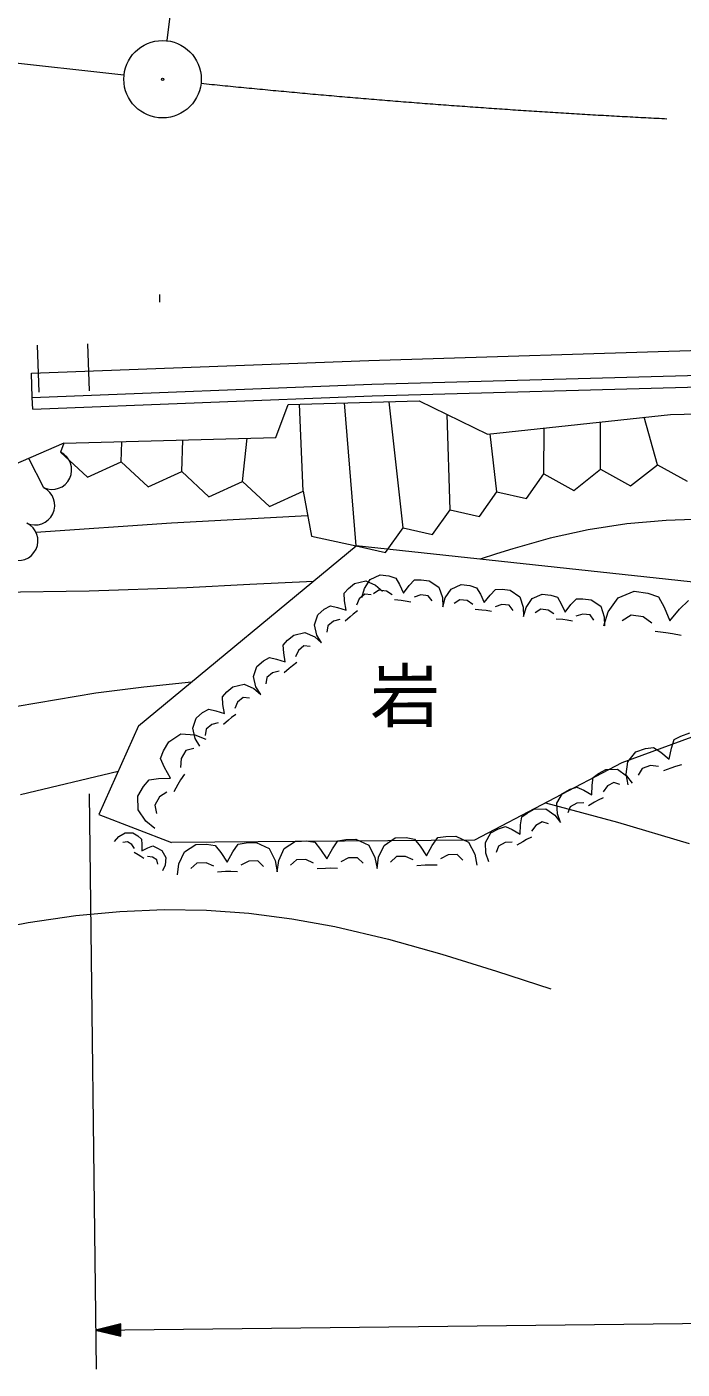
# Model space of a CAD drawing. Units: millimetres, scale not verified. Extents: x 39871 to 677802, y 19935 to 378772.
# Drawn here: x 164579 to 181367, y 235961 to 270378 of the extents above; entities that cross this region are included whole.
import ezdxf
from ezdxf.enums import TextEntityAlignment as Align

# ---------------------------------------------------------------- set-up
doc = ezdxf.new("R2010")
doc.units = ezdxf.units.MM
doc.header["$LTSCALE"] = 996.768
doc.linetypes.add('CHAIN', pattern=[18.5, 12, -1.5, 3.5, -1.5])
doc.layers.add('S-SUV', color=7, linetype='Continuous', lineweight=13)
doc.styles.add('ＭＳ ゴシック', font='')
doc.styles.get('ＭＳ ゴシック').set_extended_font_data('MS Gothic')

msp = doc.modelspace()

# ---------------------------------------------------------------- linework, layer by layer
at = {"layer": 'S-SUV'}
for p, q in [((168173.9, 270024.2), (171857.4, 300537.2)), ((167974.5, 263516.6), (167980.3, 263317.4)), ((173340, 261825.6), (189510.8, 262316.5)), ((164845.7, 262216.6), (164884.9, 261010.4)), ((166132.9, 262252.9), (166171.5, 261042.3)), ((164700.3, 261501.6), (173340, 261825.6)), ((173412.7, 261211.7), (189593.7, 261667.3)), ((173412.7, 261211.7), (189593.7, 261667.3)), ((164718, 260875.6), (164700.3, 261501.6)), ((173421.1, 260912.8), (189602.1, 261368.4)), ((164718, 260875.6), (173412.7, 261211.7)), ((164718, 260875.6), (173412.7, 261211.7)), ((164729.6, 260576.8), (173424.3, 260912.9)), ((164729.6, 260576.8), (164718, 260875.6)), ((170954.3, 259847.7), (171269, 260692.4)), ((171269, 260692.4), (174633.6, 260787.7)), ((171654.3, 258473.8), (171561.6, 260700.7)), ((173014.5, 257070.7), (172715.4, 260733.4)), ((174217.3, 257532.9), (173859.5, 260765.8)), ((174633.6, 260787.7), (176376, 259932.2)), ((181069, 260440.4), (189886.2, 260644.9)), ((175420.1, 257995.1), (175347.4, 260437.2)), ((176376, 259932.2), (181069, 260440.4)), ((179278.6, 259035.5), (179271.6, 260245.7)), ((180731.4, 259151.4), (180397.3, 260367.6)), ((176622.9, 258457.4), (176450.4, 259940.2)), ((177825.7, 258919.6), (177830.9, 260089.7)), ((165528, 259699.5), (162571.2, 258433.7)), ((165528, 259699.5), (165441.3, 259472.6)), ((165528, 259699.5), (170954.3, 259847.7)), ((166994.6, 259222.9), (167012.1, 259740)), ((168547.8, 258973.2), (168576.6, 259782.7)), ((170101, 258723.5), (170221.7, 259827.6)), ((165009.9, 258562), (164626.1, 259313.4)), ((165441.3, 259472.6), (166134.7, 258830)), ((166134.7, 258830), (166994.6, 259222.9)), ((166994.6, 259222.9), (167687.9, 258580.3)), ((167687.9, 258580.3), (168547.8, 258973.2)), ((168547.8, 258973.2), (169241.2, 258330.6)), ((177378.4, 258287.5), (177825.7, 258919.6)), ((177825.7, 258919.6), (178590.8, 258493.2)), ((178590.8, 258493.2), (179278.6, 259035.5)), ((179278.6, 259035.5), (180043.6, 258609.1)), ((180043.6, 258609.1), (180731.4, 259151.4)), ((180731.4, 259151.4), (181496.5, 258725)), ((169241.2, 258330.6), (170101, 258723.5)), ((170101, 258723.5), (170794.4, 258080.9)), ((170794.4, 258080.9), (171654.3, 258473.8)), ((171654.3, 258473.8), (171866.7, 257318.9)), ((176175.6, 257825.3), (176622.9, 258457.4)), ((176622.9, 258457.4), (177378.4, 258287.5)), ((168280.2, 257659.3), (171769.2, 257850.9)), ((174972.8, 257363.1), (175420.1, 257995.1)), ((175420.1, 257995.1), (176175.6, 257825.3)), ((164808.5, 257424.4), (168280.2, 257659.3)), ((173770, 256900.9), (174217.3, 257532.9)), ((174217.3, 257532.9), (174972.8, 257363.1)), ((178959.4, 257482.4), (177989.4, 257267.1)), ((179952.9, 257631.7), (178959.4, 257482.4)), ((180956.4, 257721.6), (179952.9, 257631.7)), ((182215.3, 257764.4), (180956.4, 257721.6)), ((171866.7, 257318.9), (173014.5, 257070.7)), ((177989.4, 257267.1), (177032, 256992.9)), ((167440.1, 252456.1), (173014.5, 257070.7)), ((182531.5, 256043), (173014.5, 257070.7)), ((173014.5, 257070.7), (173770, 256900.9)), ((176613.2, 256861.4), (176195.1, 256727.1)), ((177032, 256992.9), (176613.2, 256861.4)), ((168672.9, 256005.9), (170291.7, 256087.1)), ((170291.7, 256087.1), (171918.4, 256162.8)), ((172818.2, 255974.9), (172974, 256107.5)), ((172974, 256107.5), (173258.9, 256175.2)), ((173224.8, 255978.1), (173377.9, 256206.9)), ((173258.9, 256175.2), (173510.9, 256060.5)), ((173377.9, 256206.9), (173633.4, 256323.9)), ((173633.4, 256323.9), (173856.2, 256297.6)), ((173856.2, 256297.6), (174028, 256240.5)), ((174028, 256240.5), (174124.3, 256076.8)), ((174124.3, 256076.8), (174224.8, 255860.1)), ((174373.6, 256052.6), (174511.7, 256199.2)), ((174511.7, 256199.2), (174679.9, 256200.3)), ((174679.9, 256200.3), (174887.2, 256175.9)), ((174887.2, 256175.9), (175135.5, 256010)), ((175450.3, 255962.3), (175705.8, 256079.2)), ((175705.8, 256079.2), (175928.6, 256052.9)), ((163688.3, 255883.3), (166176.4, 255914.5)), ((166176.4, 255914.5), (168672.9, 256005.9)), ((172706.8, 255853.3), (172818.2, 255974.9)), ((172719.9, 255656.3), (172706.8, 255853.3)), ((173234.8, 255832.4), (173094.6, 255713.1)), ((173161, 255749.2), (173224.8, 255978.1)), ((173396.8, 255815.7), (173234.8, 255832.4)), ((173597.9, 255934.1), (173455.5, 255840.6)), ((173510.9, 256060.5), (173687.3, 255908.4)), ((173789.6, 255911.4), (173597.9, 255934.1)), ((173935.8, 255815.4), (173789.6, 255911.4)), ((174224.8, 255860.1), (174373.6, 256052.6)), ((174676.1, 255812), (174501.2, 255753.9)), ((174862.7, 255790), (174676.1, 255812)), ((174962.6, 255657.4), (174862.7, 255790)), ((175135.5, 256010), (175224.7, 255742)), ((175224.7, 255742), (175233.5, 255504.6)), ((175233.5, 255504.6), (175297.3, 255733.5)), ((175297.3, 255733.5), (175450.3, 255962.3)), ((175928.6, 256052.9), (176100.5, 255995.9)), ((176100.5, 255995.9), (176196.7, 255832.2)), ((176196.7, 255832.2), (176297.2, 255615.4)), ((176297.2, 255615.4), (176446, 255808)), ((176446, 255808), (176584.1, 255954.5)), ((176584.1, 255954.5), (176752.4, 255955.7)), ((176752.4, 255955.7), (176959.6, 255931.2)), ((176959.6, 255931.2), (177207.9, 255765.3)), ((177207.9, 255765.3), (177297.1, 255497.4)), ((177522.8, 255717.7), (177778.2, 255834.6)), ((177778.2, 255834.6), (178001, 255808.3)), ((178001, 255808.3), (178172.9, 255751.2)), ((178172.9, 255751.2), (178269.1, 255587.5)), ((179470.5, 255378.8), (179724.4, 255735.5)), ((179724.4, 255735.5), (180135.8, 255909.7)), ((180135.8, 255909.7), (180488.7, 255857.6)), ((180488.7, 255857.6), (180759.3, 255759)), ((180759.3, 255759), (180904.8, 255494.4)), ((172031.2, 255305.6), (172198.7, 255448.1)), ((172198.7, 255448.1), (172354.4, 255533.5)), ((172354.4, 255533.5), (172536.2, 255493.4)), ((172536.2, 255493.4), (172758.9, 255421)), ((172758.9, 255421), (172719.9, 255656.3)), ((173051.2, 255401), (172939.4, 255319.3)), ((173094.6, 255713.1), (173019.6, 255548.7)), ((174165.3, 255667.5), (173993.7, 255682.5)), ((174274.1, 255654.6), (174165.3, 255667.5)), ((174412.7, 255627.8), (174274.1, 255654.6)), ((175670.3, 255689.4), (175527.9, 255595.9)), ((175862, 255666.8), (175670.3, 255689.4)), ((176008.2, 255570.7), (175862, 255666.8)), ((176237.7, 255422.8), (176066.1, 255437.8)), ((176346.5, 255410), (176237.7, 255422.8)), ((176485.2, 255383.1), (176346.5, 255410)), ((176748.6, 255567.4), (176573.6, 255509.3)), ((176935.1, 255545.4), (176748.6, 255567.4)), ((177035, 255412.8), (176935.1, 255545.4)), ((177297.1, 255497.4), (177305.9, 255260)), ((177305.9, 255260), (177369.7, 255488.8)), ((177369.7, 255488.8), (177522.8, 255717.7)), ((177742.7, 255444.8), (177600.3, 255351.3)), ((177934.4, 255422.2), (177742.7, 255444.8)), ((178080.7, 255326.1), (177934.4, 255422.2)), ((178269.1, 255587.5), (178369.6, 255370.8)), ((178369.6, 255370.8), (178518.4, 255563.4)), ((178518.4, 255563.4), (178656.5, 255709.9)), ((178656.5, 255709.9), (178824.8, 255711)), ((178824.8, 255711), (179032, 255686.6)), ((179032, 255686.6), (179280.4, 255520.7)), ((179280.4, 255520.7), (179369.6, 255252.7)), ((179358.6, 255017.9), (179470.5, 255378.8)), ((180904.8, 255494.4), (181054.5, 255145.3)), ((181054.5, 255145.3), (181299.9, 255444.5)), ((181299.9, 255444.5), (181526.2, 255671.1)), ((171944.8, 255044.1), (172031.2, 255305.6)), ((172007, 254781.4), (171944.8, 255044.1)), ((172431.7, 255142.6), (172287.5, 255020)), ((172598.3, 255183.6), (172431.7, 255142.6)), ((172857.6, 255249.7), (172732.3, 255136.5)), ((172939.4, 255319.3), (172857.6, 255249.7)), ((178310.1, 255178.2), (178138.5, 255193.2)), ((178418.9, 255165.3), (178310.1, 255178.2)), ((178557.6, 255138.5), (178418.9, 255165.3)), ((178821, 255322.8), (178646, 255264.6)), ((179007.5, 255300.7), (178821, 255322.8)), ((179107.4, 255168.1), (179007.5, 255300.7)), ((179369.6, 255252.7), (179378.3, 255015.3)), ((180061.4, 255291.7), (179830.9, 255149.6)), ((180365.1, 255246.9), (180061.4, 255291.7)), ((180593.2, 255087.5), (180365.1, 255246.9)), ((171259.8, 254649.5), (171415.6, 254782)), ((171415.6, 254782), (171700.5, 254849.7)), ((171700.5, 254849.7), (171952.5, 254735)), ((171952.5, 254735), (172128.9, 254582.9)), ((172128.9, 254582.9), (172007, 254781.4)), ((172287.5, 255020), (172259.7, 254855.3)), ((180951.1, 254841.9), (180679.1, 254873.6)), ((181123.5, 254816.5), (180951.1, 254841.9)), ((181342.7, 254767.4), (181123.5, 254816.5)), ((171148.4, 254527.9), (171259.8, 254649.5)), ((171161.5, 254330.9), (171148.4, 254527.9)), ((171536.2, 254387.7), (171461.2, 254223.2)), ((171676.4, 254507), (171536.2, 254387.7)), ((171838.4, 254490.3), (171676.4, 254507)), ((170472.8, 253980.1), (170640.3, 254122.6)), ((170640.3, 254122.6), (170796, 254208)), ((170796, 254208), (170977.8, 254167.9)), ((170977.8, 254167.9), (171200.5, 254095.5)), ((171200.5, 254095.5), (171161.5, 254330.9)), ((171492.8, 254075.5), (171381, 253993.8)), ((186880.9, 254105.4), (179819.7, 251503.1)), ((170386.4, 253718.6), (170472.8, 253980.1)), ((170448.6, 253456), (170386.4, 253718.6)), ((170729.1, 253694.6), (170701.3, 253529.9)), ((170873.3, 253817.2), (170729.1, 253694.6)), ((171039.8, 253858.1), (170873.3, 253817.2)), ((171299.2, 253924.3), (171173.9, 253811)), ((171381, 253993.8), (171299.2, 253924.3)), ((166347.9, 253304.6), (167572.3, 253455.5)), ((167572.3, 253455.5), (168800.4, 253581.8)), ((169590, 253202.4), (169701.4, 253324)), ((169701.4, 253324), (169857.2, 253456.6)), ((169857.2, 253456.6), (170142.1, 253524.3)), ((170142.1, 253524.3), (170394.1, 253409.6)), ((170394.1, 253409.6), (170570.4, 253257.5)), ((170570.4, 253257.5), (170448.6, 253456)), ((163729.7, 252859.8), (166347.9, 253304.6)), ((169603.1, 253005.4), (169590, 253202.4)), ((169642.1, 252770), (169603.1, 253005.4)), ((169977.8, 253062.2), (169902.8, 252897.8)), ((170118, 253181.5), (169977.8, 253062.2)), ((170279.9, 253164.8), (170118, 253181.5)), ((168827.9, 252393.2), (168914.4, 252654.7)), ((168914.4, 252654.7), (169081.9, 252797.2)), ((169081.9, 252797.2), (169237.6, 252882.5)), ((169237.6, 252882.5), (169419.4, 252842.5)), ((169419.4, 252842.5), (169642.1, 252770)), ((169822.6, 252668.4), (169740.8, 252598.8)), ((169934.4, 252750.1), (169822.6, 252668.4)), ((167440.1, 252456.1), (166425, 250182.7)), ((168890.2, 252130.5), (168827.9, 252393.2)), ((169170.7, 252369.1), (169142.9, 252204.4)), ((169314.8, 252491.7), (169170.7, 252369.1)), ((169481.4, 252532.7), (169314.8, 252491.7)), ((169740.8, 252598.8), (169615.5, 252485.6)), ((168081.7, 251813.2), (168212.1, 252042.7)), ((168212.1, 252042.7), (168527.4, 252250.4)), ((168527.4, 252250.4), (168883.5, 252222.6)), ((168883.5, 252222.6), (169164.4, 252116.1)), ((169012, 251932), (168890.2, 252130.5)), ((181093.2, 251882.5), (181162.2, 252106.7)), ((181162.2, 252106.7), (181337.4, 252194.5)), ((181337.4, 252194.5), (181566.6, 252275.5)), ((168000.3, 251616.6), (168081.7, 251813.2)), ((168103.1, 251383.7), (168000.3, 251616.6)), ((168532.2, 251617.9), (168513.9, 251385.4)), ((168649.5, 251824.4), (168532.2, 251617.9)), ((168853.2, 251875.6), (168649.5, 251824.4)), ((179973.2, 251531.4), (180180, 251785.1)), ((180180, 251785.1), (180426.4, 251872.2)), ((180426.4, 251872.2), (180635.4, 251901)), ((180635.4, 251901), (180820.2, 251779.5)), ((180820.2, 251779.5), (181036.8, 251604.6)), ((181036.8, 251604.6), (181093.2, 251882.5)), ((166917.4, 251284.7), (164414, 250687.3)), ((168254.3, 251115.6), (168103.1, 251383.7)), ((179819.7, 251503.1), (176043.5, 249525.9)), ((179226.8, 251231.8), (179410.1, 251332.9)), ((179410.1, 251332.9), (179709.7, 251342.7)), ((179709.7, 251342.7), (179939, 251176.2)), ((179931, 251213.5), (179973.2, 251531.4)), ((180343.5, 251359.4), (180242.8, 251188.4)), ((180555.5, 251434.4), (180343.5, 251359.4)), ((180757.8, 251409.3), (180555.5, 251434.4)), ((181073.7, 251372.7), (180886.6, 251300.1)), ((181194, 251415.3), (181073.7, 251372.7)), ((181352.8, 251458.6), (181194, 251415.3)), ((167423.2, 250654.6), (167563.3, 250901.3)), ((167563.3, 250901.3), (167714.3, 251073.5)), ((167714.3, 251073.5), (167952.4, 251105.1)), ((167952.4, 251105.1), (168254.3, 251115.6)), ((168449.4, 250951.6), (168347.6, 250759.1)), ((168517.9, 251072.1), (168449.4, 250951.6)), ((168617.4, 251220.4), (168517.9, 251072.1)), ((179054.2, 250688.2), (179063.1, 250932.3)), ((179063.1, 250932.3), (179090.2, 251132.6)), ((179090.2, 251132.6), (179226.8, 251231.8)), ((179450.5, 250912.8), (179341.8, 250763.1)), ((179615.6, 251003.8), (179450.5, 250912.8)), ((179774.6, 250954), (179615.6, 251003.8)), ((179982.1, 250941.5), (179931, 251213.5)), ((179939, 251176.2), (180084.9, 250987.6)), ((166176.8, 250707.9), (166350.8, 235960.6)), ((167433.8, 250299.5), (167423.2, 250654.6)), ((167980.5, 250633.8), (167859.9, 250421.6)), ((168164.3, 250757), (167980.5, 250633.8)), ((178160.6, 250476.4), (178300.7, 250721)), ((178300.7, 250721), (178497.8, 250829.8)), ((178497.8, 250829.8), (178671.4, 250883.6)), ((178671.4, 250883.6), (178845.6, 250806.3)), ((178845.6, 250806.3), (179054.2, 250688.2)), ((179343.3, 250608.5), (179214.5, 250549.4)), ((167625.2, 250008.6), (167433.8, 250299.5)), ((167859.9, 250421.6), (167898.8, 250209.8)), ((177256.4, 250121.1), (177393, 250220.4)), ((177393, 250220.4), (177576.4, 250321.5)), ((177576.4, 250321.5), (177875.9, 250331.3)), ((177863.6, 250478.5), (179713.2, 249985.8)), ((177875.9, 250331.3), (178105.3, 250164.8)), ((178169.5, 250200.2), (178160.6, 250476.4)), ((178499.5, 250382.3), (178438, 250222.8)), ((178669.1, 250475.8), (178499.5, 250382.3)), ((178844.6, 250482.9), (178669.1, 250475.8)), ((179118.2, 250496.3), (178969.5, 250408.3)), ((179214.5, 250549.4), (179118.2, 250496.3)), ((166425, 250182.7), (168288.4, 249460.6)), ((167860.4, 249821.8), (167625.2, 250008.6)), ((176664.1, 249818.4), (176837.7, 249872.2)), ((176837.7, 249872.2), (177011.9, 249794.9)), ((177220.5, 249676.8), (177229.4, 249920.9)), ((177229.4, 249920.9), (177256.4, 250121.1)), ((177616.8, 249901.4), (177508, 249751.7)), ((177781.9, 249992.4), (177616.8, 249901.4)), ((177940.9, 249942.6), (177781.9, 249992.4)), ((178105.3, 250164.8), (178251.2, 249976.2)), ((178251.2, 249976.2), (178169.5, 250200.2)), ((179713.2, 249985.8), (181544.7, 249435.7)), ((166827.6, 249491), (166934.3, 249615.9)), ((166934.3, 249615.9), (167096.9, 249714.8)), ((167096.9, 249714.8), (167291.2, 249713.7)), ((167291.2, 249713.7), (167423.2, 249632.3)), ((167423.2, 249632.3), (167514.4, 249546.5)), ((167514.4, 249546.5), (167527.1, 249415.8)), ((176043.5, 249525.9), (168288.4, 249460.6)), ((172549.6, 249506.8), (172753.3, 249539)), ((172753.3, 249539), (173008.9, 249547.2)), ((173008.9, 249547.2), (173340.2, 249391.6)), ((173730.4, 249391.4), (174018.6, 249579.8)), ((174018.6, 249579.8), (174293.4, 249588.7)), ((174293.4, 249588.7), (174512.1, 249551)), ((174512.1, 249551), (174658.7, 249370.2)), ((174965.2, 249386.5), (175105.8, 249589.4)), ((175105.8, 249589.4), (175309.5, 249621.5)), ((175309.5, 249621.5), (175565.1, 249629.8)), ((175565.1, 249629.8), (175896.4, 249474.1)), ((176326.9, 249465), (176467, 249709.6)), ((176467, 249709.6), (176664.1, 249818.4)), ((177011.9, 249794.9), (177220.5, 249676.8)), ((177380.8, 249538), (177284.5, 249484.9)), ((177509.6, 249597.1), (177380.8, 249538)), ((167155.4, 249479.6), (167038.9, 249462.5)), ((167269, 249409.6), (167155.4, 249479.6)), ((167332.7, 249306.8), (167269, 249409.6)), ((167433.5, 249147.2), (167330.3, 249206.6)), ((167527.1, 249415.8), (167526.9, 249250.6)), ((167526.9, 249250.6), (167676.3, 249328)), ((167676.3, 249328), (167805.6, 249379.7)), ((167805.6, 249379.7), (167911.5, 249331.4)), ((167911.5, 249331.4), (168034.3, 249255.7)), ((168034.3, 249255.7), (168141.7, 249079.4)), ((168474.4, 248921), (168618.1, 249226.3)), ((168618.1, 249226.3), (168906.3, 249414.7)), ((168906.3, 249414.7), (169181.1, 249423.6)), ((169181.1, 249423.6), (169399.8, 249385.9)), ((169399.8, 249385.9), (169546.4, 249205.1)), ((169546.4, 249205.1), (169707.8, 248960.8)), ((169707.8, 248960.8), (169852.9, 249221.4)), ((169852.9, 249221.4), (169993.5, 249424.3)), ((169993.5, 249424.3), (170197.2, 249456.4)), ((170197.2, 249456.4), (170452.8, 249464.7)), ((170452.8, 249464.7), (170784, 249309.1)), ((170784, 249309.1), (170941.1, 249000.7)), ((171030.6, 249003.6), (171174.3, 249308.9)), ((171174.3, 249308.9), (171462.4, 249497.3)), ((171462.4, 249497.3), (171737.2, 249506.2)), ((171737.2, 249506.2), (171956, 249468.4)), ((171956, 249468.4), (172102.5, 249287.7)), ((172102.5, 249287.7), (172263.9, 249043.4)), ((172263.9, 249043.4), (172409.1, 249304)), ((172409.1, 249304), (172549.6, 249506.8)), ((173340.2, 249391.6), (173497.3, 249083.2)), ((173586.8, 249086.1), (173730.4, 249391.4)), ((174658.7, 249370.2), (174820.1, 249125.9)), ((174820.1, 249125.9), (174965.2, 249386.5)), ((175896.4, 249474.1), (176053.4, 249165.8)), ((176335.7, 249188.8), (176326.9, 249465)), ((176417.4, 248964.8), (176335.7, 249188.8)), ((176665.8, 249370.9), (176604.3, 249211.4)), ((176835.4, 249464.4), (176665.8, 249370.9)), ((177010.9, 249471.5), (176835.4, 249464.4)), ((177284.5, 249484.9), (177135.8, 249396.9)), ((167498, 249107.4), (167433.5, 249147.2)), ((167577.1, 249050.2), (167498, 249107.4)), ((167796, 249089), (167669.3, 249103.5)), ((167906.5, 249020.9), (167796, 249089)), ((167930.6, 248908.6), (167906.5, 249020.9)), ((168119.6, 248885.4), (168055.9, 248733.9)), ((168141.7, 249079.4), (168119.6, 248885.4)), ((168439, 248632), (168474.4, 248921)), ((168934.6, 248935.9), (168779.1, 248796.5)), ((169171, 248943.5), (168934.6, 248935.9)), ((169365.8, 248853.8), (169171, 248943.5)), ((170263.5, 248985.2), (170062.1, 248882.7)), ((170493.6, 248992.6), (170263.5, 248985.2)), ((170638.9, 248850.2), (170493.6, 248992.6)), ((170941.1, 249000.7), (170995.2, 248714.5)), ((170995.2, 248714.5), (171030.6, 249003.6)), ((171490.7, 249018.4), (171335.3, 248879.1)), ((171727.1, 249026.1), (171490.7, 249018.4)), ((171922, 248936.4), (171727.1, 249026.1)), ((172819.7, 249067.7), (172618.3, 248965.3)), ((173049.8, 249075.2), (172819.7, 249067.7)), ((173195.1, 248932.7), (173049.8, 249075.2)), ((173497.3, 249083.2), (173551.3, 248797.1)), ((173551.3, 248797.1), (173586.8, 249086.1)), ((174046.9, 249101), (173891.4, 248961.6)), ((174283.3, 249108.6), (174046.9, 249101)), ((174478.1, 249018.9), (174283.3, 249108.6)), ((174783.2, 248881.7), (174572.5, 248868.5)), ((174917.4, 248886), (174783.2, 248881.7)), ((175090.4, 248878.8), (174917.4, 248886)), ((175375.9, 249150.3), (175174.5, 249047.8)), ((175605.9, 249157.7), (175375.9, 249150.3)), ((175751.2, 249015.3), (175605.9, 249157.7)), ((176053.4, 249165.8), (176107.5, 248879.6)), ((169670.9, 248716.6), (169460.2, 248703.4)), ((169805.1, 248720.9), (169670.9, 248716.6)), ((169978, 248713.7), (169805.1, 248720.9)), ((172227.1, 248799.1), (172016.4, 248785.9)), ((172361.2, 248803.4), (172227.1, 248799.1)), ((172534.2, 248796.2), (172361.2, 248803.4)), ((164613.8, 247412.8), (165837.4, 247593.1)), ((165837.4, 247593.1), (166962.7, 247697.8)), ((166962.7, 247697.8), (168092.3, 247742.8)), ((168092.3, 247742.8), (169181.4, 247727.3)), ((169181.4, 247727.3), (170265.3, 247651.7)), ((170265.3, 247651.7), (171369, 247510.5)), ((171369, 247510.5), (172472.4, 247308.5)), ((163412.7, 247175.4), (164613.8, 247412.8)), ((172472.4, 247308.5), (173847.1, 246985.3)), ((173847.1, 246985.3), (175211.8, 246602.8)), ((175211.8, 246602.8), (176608, 246168.1)), ((176608, 246168.1), (178000.5, 245712.3)), ((166339.1, 236957), (208536.2, 237454.9)), ((166985, 237126.6), (166339.1, 236957)), ((166339.1, 236957), (166988.8, 236802.7)), ((166405.5, 236957.8), (166969.1, 237102.1)), ((166972.3, 236826.8), (166407.1, 236957.8)), ((166471.9, 236958.6), (166945.1, 237077.5)), ((166947.8, 236850.8), (166471.9, 236958.6)), ((166536.7, 236959.3), (166921.1, 237053)), ((166923.2, 236874.8), (166536.7, 236959.3)), ((166603.1, 236960.1), (166897.1, 237028.4)), ((166898.6, 236898.8), (166603.1, 236960.1)), ((166667.8, 236960.9), (166873.1, 237003.8)), ((166874, 236922.8), (166667.8, 236960.9)), ((166734.3, 236961.7), (166849.1, 236979.2)), ((166849.2, 236963), (166734.3, 236961.7)), ((166849.4, 236946.8), (166734.3, 236961.7)), ((166849.1, 236979.2), (166849.4, 236946.8)), ((166873.1, 237003.8), (166874, 236922.8)), ((166897.1, 237028.4), (166898.6, 236898.8)), ((166921.1, 237053), (166923.2, 236874.8)), ((166945.1, 237077.5), (166947.8, 236850.8)), ((166969.1, 237102.1), (166972.3, 236826.8)), ((166988.8, 236802.7), (166985, 237126.6))]:
    msp.add_line(p, q, dxfattribs=at)
at = {"layer": 'S-SUV', "linetype": 'CHAIN'}
msp.add_line((70241.5, 279983.3), (167063.9, 269145.5), dxfattribs=at)
at = {"layer": 'S-SUV'}
for radius in [991.8, 29.9]:
    msp.add_circle((168054.5, 269034.6), radius, dxfattribs=at)
at = {"layer": 'S-SUV', "linetype": 'CHAIN'}
msp.add_arc((192413.4, 496993.5), 229256.7, 264.14983, 281.64677, dxfattribs=at)
at = {"layer": 'S-SUV'}
for centre in [(165221, 259019.5), (164789.6, 258108.8), (164358.3, 257198)]:
    msp.add_arc(centre, 503.9, 245.27637, 64.02881, dxfattribs=at)

# ---------------------------------------------------------------- texts
at = {"layer": 'S-SUV', "style": 'ＭＳ ゴシック'}
msp.add_text('岩', height=1315, rotation=0.2, dxfattribs=at).set_placement((173378, 252169.8), align=Align.BOTTOM_LEFT)

doc.saveas('drawing.dxf')
